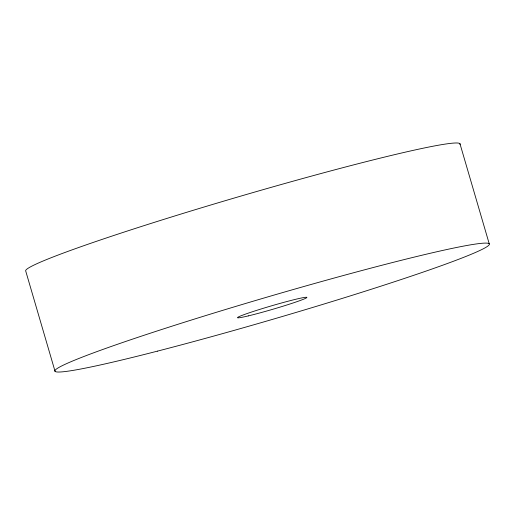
<?xml version="1.0" encoding="UTF-8"?>
<svg xmlns="http://www.w3.org/2000/svg" width="515" height="515" viewBox="0 0 515 515"><rect width="100%" height="100%" fill="white"/><g stroke="black" fill="none" stroke-linecap="round" stroke-linejoin="round"><path stroke-width="0.77" d="M459.972 143.743L489.25 243.865M55.028 371.257L25.75 271.135A226.297 11.446 -16.3 0 1 242.964 195.481A226.297 11.446 -16.3 0 1 459.966 144.528M157.339 351.159A226.297 11.446 -16.3 0 0 489.244 244.644A226.297 11.446 -16.3 0 0 169.834 326.87A226.297 11.446 -16.3 0 0 157.339 351.159M248.365 315.882A36.205 1.835 -16.3 0 0 305.981 298.127A36.205 1.835 -16.3 0 0 262.064 308.672A36.205 1.835 -16.3 0 0 248.365 315.882"/></g></svg>
